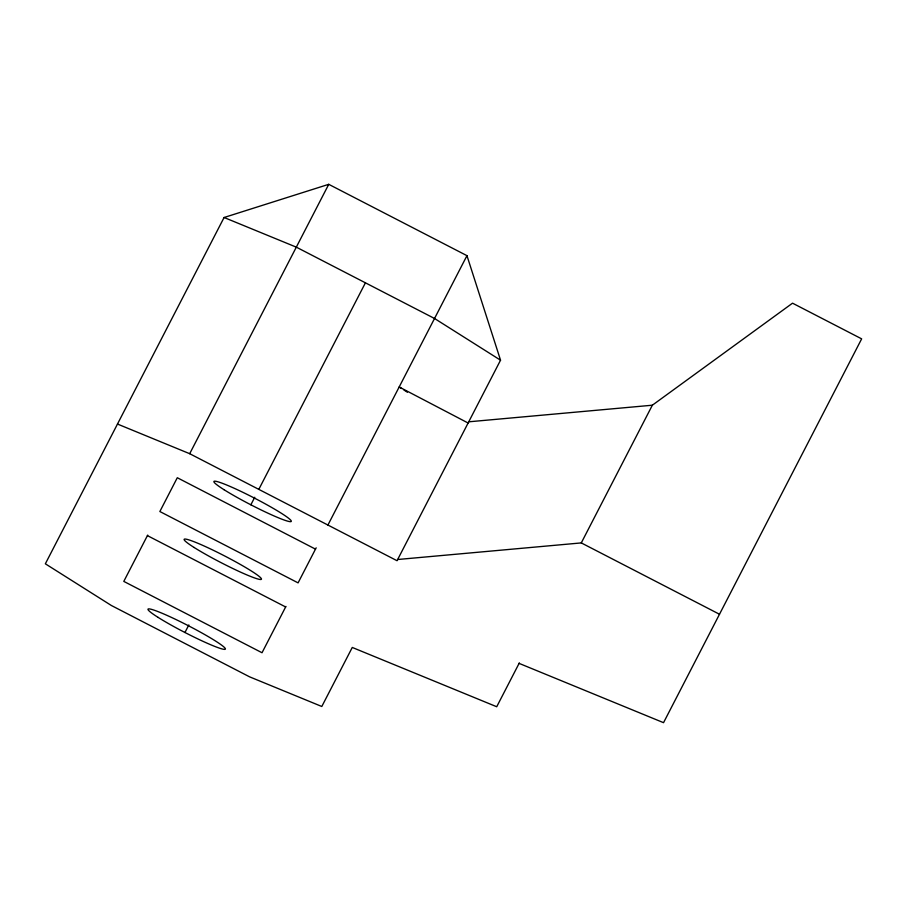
<?xml version="1.0" encoding="UTF-8"?>
<svg xmlns="http://www.w3.org/2000/svg" width="907" height="907" viewBox="0 0 907 907"><rect width="100%" height="100%" fill="white"/><g stroke="black" fill="none" stroke-linecap="round" stroke-linejoin="round"><path stroke-width="1.36" d="M117.479 424.045L189.699 453.704L397.039 560.719L500.539 360.192L466.958 255.661L328.742 184.325L224.086 217.499L45.35 563.803L111.357 605.491L249.584 676.837L321.804 706.485L352.267 647.451L496.719 706.746L519.326 662.938M147.694 535.085L123.794 581.398L262.021 652.745L285.92 606.42M189.699 453.704L328.742 184.325M184.949 632.496L188.837 624.946M250.854 504.791L254.754 497.251M258.812 489.372L365.419 282.825M316.169 547.817L298.086 582.872L159.859 511.525L177.296 477.728L315.489 549.132M327.926 525.04L466.958 255.661M397.663 559.506L581.285 542.908L652.348 405.214L792.537 303.176L861.65 338.855L663.539 722.675L519.099 663.38M468.738 421.812L652.348 405.214M224.086 217.499L296.306 247.146L434.532 318.493L500.539 360.192M581.285 542.908L719.5 614.254M147.422 535.618L285.648 606.964M468.114 423.013L399.182 386.983L401.529 388.491M403.887 389.987L407.413 392.243M158.09 617.384A43.559 3.798 27.3 0 0 223.621 649.287A43.559 3.798 27.3 0 0 178.35 620.694A43.559 3.798 27.3 0 0 158.09 617.384M194.155 547.499A43.559 3.798 27.3 0 0 259.685 579.414A43.559 3.798 27.3 0 0 214.415 550.821A43.559 3.798 27.3 0 0 194.155 547.499M223.995 489.678A43.559 3.798 27.3 0 0 289.526 521.582A43.559 3.798 27.3 0 0 244.255 492.989A43.559 3.798 27.3 0 0 223.995 489.678"/></g></svg>
